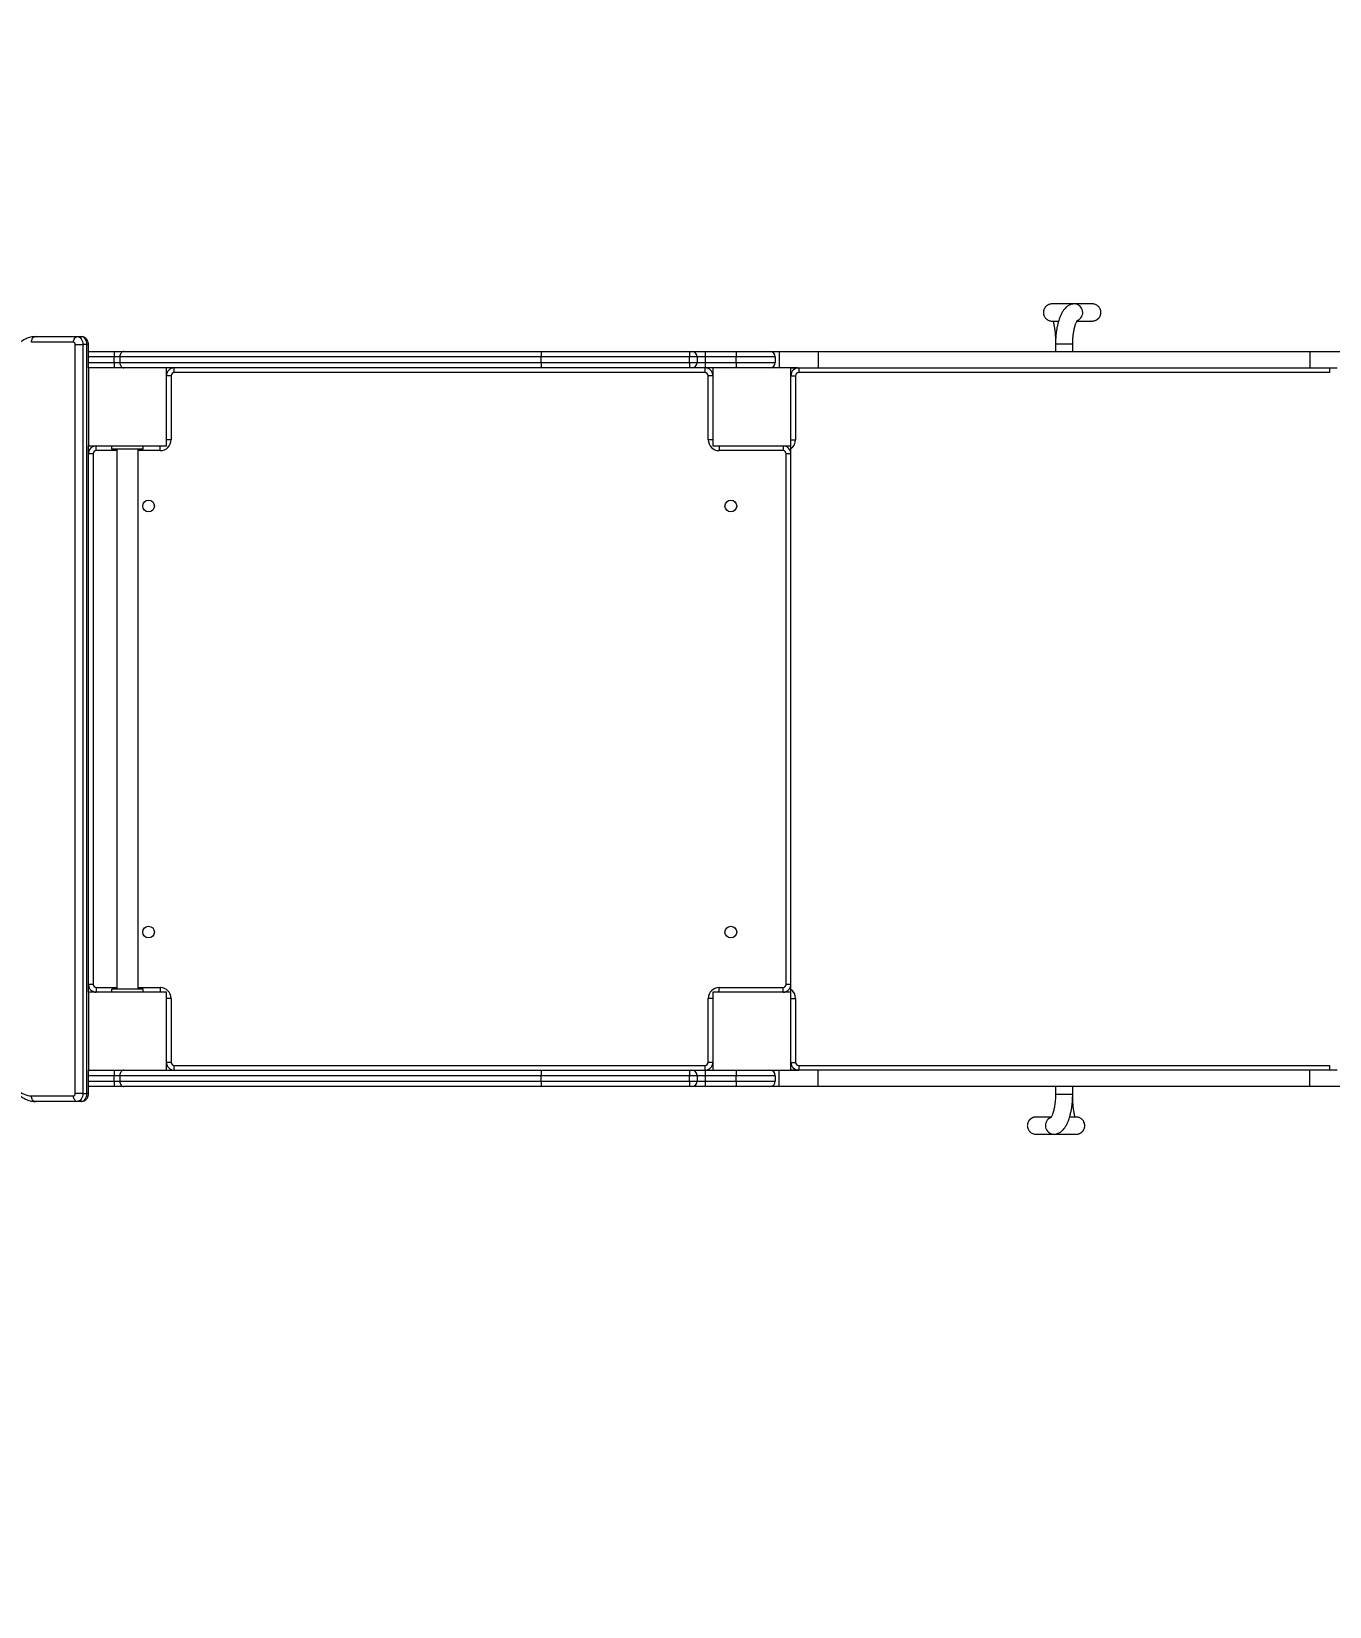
# Model space of a CAD drawing. Header units: millimetres. Extents: x -7735 to 7893, y -6545 to 6034.
# Drawn here: x -4117 to -2454, y -871 to 1147 of the extents above; entities that cross this region are included whole.
import ezdxf

# ---------------------------------------------------------------- set-up
doc = ezdxf.new("R2010")
doc.units = ezdxf.units.MM
for name, color, linetype in [('DIKOM_ОБЪЕКТ', 7, 'Continuous'), ('DIKOM_РАЗМЕР_ЗОНА', 7, 'Continuous'), ('DIKOM_РАЗМЕР_ОБЪЕКТА', 7, 'Continuous')]:
    doc.layers.add(name, color=color, linetype=linetype)
doc.styles.add('style1', font='arial.ttf', dxfattribs={"width": 0.8})
doc.dimstyles.new('1-50', dxfattribs={"dimtxt": 300, "dimasz": 200, "dimexe": 100, "dimexo": 0, "dimgap": 100, "dimtad": 1, "dimtxsty": 'style1', "dimcen": 200, "dimclrd": 7, "dimclre": 7, "dimclrt": 7, "dimadec": 1, "dimazin": 2, "dimtfac": 1, "dimtmove": 0, "dimatfit": 2, "dimfxl": 0, "dimlwd": 25, "dimlwe": 18, "dimarcsym": 0})

# ---------------------------------------------------------------- blocks, each defined once
blk = doc.blocks.new('*D0')
at = {"layer": 'Defpoints', "color": 0, "transparency": 16777216}
for p in [(5893.2, 882.1), (-4595.7, 266.1), (5893.2, -5840.2)]:
    blk.add_point(p, dxfattribs=at)
at = {"layer": 'DIKOM_РАЗМЕР_ОБЪЕКТА', "color": 7, "lineweight": 18, "transparency": 16777216}
for p, q in [((5893.2, 882.1), (5893.2, -5940.2)), ((-4595.7, 266.1), (-4595.7, -5940.2))]:
    blk.add_line(p, q, dxfattribs=at)
at = {"layer": 'DIKOM_РАЗМЕР_ОБЪЕКТА', "color": 7, "lineweight": 25, "transparency": 16777216}
blk.add_line((-4395.7, -5840.2), (5693.2, -5840.2), dxfattribs=at)
at = {"layer": 'DIKOM_РАЗМЕР_ОБЪЕКТА', "color": 7, "transparency": 16777216}
for points in [[(-4395.7, -5806.8), (-4395.7, -5873.5), (-4595.7, -5840.2)], [(5693.2, -5806.8), (5693.2, -5873.5), (5893.2, -5840.2)]]:
    blk.add_solid(points, dxfattribs=at)
at = {"layer": 'DIKOM_РАЗМЕР_ОБЪЕКТА', "color": 7, "transparency": 16777216, "insert": (648.7, -5587), "char_height": 300, "attachment_point": 5, "style": 'style1'}
blk.add_mtext('10450', dxfattribs=at)
blk = doc.blocks.new('*D1')
at = {"layer": 'Defpoints', "color": 0, "transparency": 16777216}
for p in [(-1659.7, 4539), (-6636, -4006.8), (-1659.7, -4006.8)]:
    blk.add_point(p, dxfattribs=at)
at = {"layer": 'DIKOM_РАЗМЕР_ОБЪЕКТА', "color": 7, "lineweight": 18, "transparency": 16777216}
for p, q in [((-1659.7, 4539), (-6736, 4539)), ((-1659.7, -4006.8), (-6736, -4006.8))]:
    blk.add_line(p, q, dxfattribs=at)
at = {"layer": 'DIKOM_РАЗМЕР_ОБЪЕКТА', "color": 7, "lineweight": 25, "transparency": 16777216}
blk.add_line((-6636, 4339), (-6636, -3806.8), dxfattribs=at)
at = {"layer": 'DIKOM_РАЗМЕР_ОБЪЕКТА', "color": 7, "transparency": 16777216}
for points in [[(-6669.3, 4339), (-6602.6, 4339), (-6636, 4539)], [(-6669.3, -3806.8), (-6602.6, -3806.8), (-6636, -4006.8)]]:
    blk.add_solid(points, dxfattribs=at)
at = {"layer": 'DIKOM_РАЗМЕР_ОБЪЕКТА', "color": 7, "transparency": 16777216, "insert": (-6889.1, 266.1), "char_height": 300, "attachment_point": 5, "rotation": 90, "style": 'style1'}
blk.add_mtext('8550', dxfattribs=at)
blk = doc.blocks.new('*D2')
at = {"layer": 'Defpoints', "color": 0, "transparency": 16777216}
for p in [(-1994.2, 6033.9), (-7284.8, -5501.6), (-1994.2, -5501.6)]:
    blk.add_point(p, dxfattribs=at)
at = {"layer": 'DIKOM_РАЗМЕР_ЗОНА', "color": 7, "lineweight": 18, "transparency": 16777216}
for p, q in [((-1994.2, 6033.9), (-7384.8, 6033.9)), ((-1994.2, -5501.6), (-7384.8, -5501.6))]:
    blk.add_line(p, q, dxfattribs=at)
at = {"layer": 'DIKOM_РАЗМЕР_ЗОНА', "color": 7, "lineweight": 25, "transparency": 16777216}
blk.add_line((-7284.8, 5833.9), (-7284.8, -5301.6), dxfattribs=at)
at = {"layer": 'DIKOM_РАЗМЕР_ЗОНА', "color": 7, "transparency": 16777216}
for points in [[(-7318.2, 5833.9), (-7251.5, 5833.9), (-7284.8, 6033.9)], [(-7318.2, -5301.6), (-7251.5, -5301.6), (-7284.8, -5501.6)]]:
    blk.add_solid(points, dxfattribs=at)
at = {"layer": 'DIKOM_РАЗМЕР_ЗОНА', "color": 7, "transparency": 16777216, "insert": (-7538, 266.1), "char_height": 300, "attachment_point": 5, "rotation": 90, "style": 'style1'}
blk.add_mtext('11550', dxfattribs=at)
blk = doc.blocks.new('*D3')
at = {"layer": 'Defpoints', "color": 0, "transparency": 16777216}
for p in [(-6112.6, 266.1), (7893.2, 266.1), (7893.2, -6445.1)]:
    blk.add_point(p, dxfattribs=at)
at = {"layer": 'DIKOM_РАЗМЕР_ЗОНА', "color": 7, "lineweight": 18, "transparency": 16777216}
for p, q in [((-6112.6, 266.1), (-6112.6, -6545.1)), ((7893.2, 266.1), (7893.2, -6545.1))]:
    blk.add_line(p, q, dxfattribs=at)
at = {"layer": 'DIKOM_РАЗМЕР_ЗОНА', "color": 7, "lineweight": 25, "transparency": 16777216}
blk.add_line((-5912.6, -6445.1), (7693.2, -6445.1), dxfattribs=at)
at = {"layer": 'DIKOM_РАЗМЕР_ЗОНА', "color": 7, "transparency": 16777216}
for points in [[(-5912.6, -6411.8), (-5912.6, -6478.4), (-6112.6, -6445.1)], [(7693.2, -6411.8), (7693.2, -6478.4), (7893.2, -6445.1)]]:
    blk.add_solid(points, dxfattribs=at)
at = {"layer": 'DIKOM_РАЗМЕР_ЗОНА', "color": 7, "transparency": 16777216, "insert": (890.3, -6191.8), "char_height": 300, "attachment_point": 5, "style": 'style1'}
blk.add_mtext('13950', dxfattribs=at)

msp = doc.modelspace()

# ---------------------------------------------------------------- linework, layer by layer
at = {"layer": 'DIKOM_ОБЪЕКТ', "color": 7, "linetype": 'Continuous', "lineweight": 15}
for p, q in [((-4063.284, 749.125), (-4117.136, 749.125)), ((-4112.12, 756.125), (-4058.268, 756.125)), ((-4058.268, 756.125), (-4053.252, 756.125)), ((-2805.19, 747.125), (-2805.19, 737.125)), ((-2805.19, 747.125), (-2783.19, 747.125)), ((-2783.19, 737.125), (-2783.19, 747.125)), ((-4061.192, 746.125), (-4051.293, 746.125)), ((-4061.192, -213.875), (-4061.192, 746.125)), ((-4051.293, 746.125), (-4051.293, -213.875)), ((-4046.277, 746.125), (-4051.293, 746.125)), ((-4046.277, -213.875), (-4046.277, 746.125)), ((-4044.159, 746.125), (-4046.277, 746.125)), ((-4044.159, 716.125), (-4044.159, 746.125)), ((-4044.159, 737.125), (-4011.125, 737.125)), ((-4011.125, 730.125), (-4044.159, 730.125)), ((-4011.125, 737.125), (-4011.125, 730.125)), ((-4011.125, 737.125), (-3998.819, 737.125)), ((-4003.886, 730.125), (-4011.125, 730.125)), ((-4011.125, 723.125), (-4011.125, 730.125)), ((-3464.19, 730.125), (-4003.886, 730.125)), ((-4003.886, 730.125), (-4003.886, 723.125)), ((-3998.819, 737.125), (-3464.225, 737.125)), ((-3464.225, 737.125), (-3274.19, 737.125)), ((-3464.19, 723.125), (-3464.19, 730.125)), ((-3274.19, 730.125), (-3464.19, 730.125)), ((-3274.19, 737.125), (-3271.19, 737.125)), ((-3274.19, 737.125), (-3274.19, 730.125)), ((-3264.19, 730.125), (-3274.19, 730.125)), ((-3274.19, 723.125), (-3274.19, 730.125)), ((-3271.19, 737.125), (-3254.19, 737.125)), ((-3264.19, 730.125), (-3264.19, 723.125)), ((-3254.19, 730.125), (-3264.19, 730.125)), ((-3254.19, 737.125), (-3254.19, 730.125)), ((-3254.19, 737.125), (-3214.19, 737.125)), ((-3254.19, 730.125), (-3254.19, 723.125)), ((-3214.19, 730.125), (-3254.19, 730.125)), ((-3214.19, 737.125), (-3214.19, 730.125)), ((-3214.19, 737.125), (-3171.19, 737.125)), ((-3164.19, 730.125), (-3214.19, 730.125)), ((-3214.19, 723.125), (-3214.19, 730.125)), ((-3171.19, 737.125), (-3159.19, 737.125)), ((-3164.19, 730.125), (-3164.19, 723.125)), ((-3159.19, 737.125), (-3159.19, 716.125)), ((-3159.19, 737.125), (-3109.19, 737.125)), ((-3109.19, 737.125), (-3109.19, 716.125)), ((-3109.19, 737.125), (-2479.19, 737.125)), ((-2479.19, 737.125), (-2479.19, 716.125)), ((-2479.19, 737.125), (-2429.19, 737.125)), ((-4044.19, 716.125), (-4044.19, 616.125)), ((-3944.19, 716.125), (-4044.19, 716.125)), ((-4044.159, 723.125), (-4011.125, 723.125)), ((-4011.125, 723.125), (-4003.886, 723.125)), ((-4011.125, 723.125), (-4011.125, 716.125)), ((-4003.886, 723.125), (-3464.19, 723.125)), ((-3464.225, 716.125), (-3944.19, 716.125)), ((-3944.19, 616.125), (-3944.19, 716.125)), ((-3934.19, 710.125), (-3934.19, 716.125)), ((-3254.19, 710.125), (-3934.19, 710.125)), ((-3274.19, 716.125), (-3464.225, 716.125)), ((-3464.19, 723.125), (-3274.19, 723.125)), ((-3274.19, 723.125), (-3264.19, 723.125)), ((-3274.19, 723.125), (-3274.19, 716.125)), ((-3271.19, 716.125), (-3274.19, 716.125)), ((-3254.19, 716.125), (-3271.19, 716.125)), ((-3264.19, 723.125), (-3254.19, 723.125)), ((-3254.19, 723.125), (-3254.19, 716.125)), ((-3254.19, 723.125), (-3214.19, 723.125)), ((-3244.19, 716.125), (-3254.19, 716.125)), ((-3254.19, 710.125), (-3254.19, 716.125)), ((-3144.19, 716.125), (-3244.19, 716.125)), ((-3244.19, 716.125), (-3244.19, 616.125)), ((-3214.19, 723.125), (-3164.19, 723.125)), ((-3214.19, 723.125), (-3214.19, 716.125)), ((-3144.19, 716.125), (-3109.19, 716.125)), ((-3144.19, 616.125), (-3144.19, 716.125)), ((-3135.852, 715.986), (-3144.19, 715.986)), ((-3134.19, 716.125), (-3134.19, 710.125)), ((-2454.19, 710.125), (-3134.19, 710.125)), ((-3109.19, 716.125), (-2479.19, 716.125)), ((-2479.19, 716.125), (-2444.19, 716.125)), ((-2454.19, 716.125), (-2454.19, 710.125)), ((-3938.19, 706.125), (-3944.19, 706.125)), ((-3938.19, 706.125), (-3938.19, 624.125)), ((-3244.19, 706.125), (-3250.19, 706.125)), ((-3250.19, 624.125), (-3250.19, 706.125)), ((-3144.19, 706.125), (-3138.19, 706.125)), ((-3138.19, 706.125), (-3138.19, 624.125)), ((-4044.19, 616.125), (-3944.19, 616.125)), ((-4044.159, -83.875), (-4044.159, 616.125)), ((-4038.19, 606.125), (-4044.159, 606.125)), ((-4038.19, 606.125), (-4038.19, -73.875)), ((-4034.19, 610.125), (-4034.19, 616.125)), ((-4007.69, 610.125), (-4034.19, 610.125)), ((-4014.19, 612.125), (-4014.19, 616.125)), ((-3974.19, 612.125), (-4014.19, 612.125)), ((-4007.69, 612.125), (-4007.69, -79.875)), ((-3980.69, -79.875), (-3980.69, 612.125)), ((-3952.19, 610.125), (-3980.69, 610.125)), ((-3974.19, 612.125), (-3974.19, 616.125)), ((-3952.19, 610.125), (-3952.19, 616.125)), ((-3938.19, 624.125), (-3944.19, 624.125)), ((-3244.19, 624.125), (-3250.19, 624.125)), ((-3244.19, 616.125), (-3144.19, 616.125)), ((-3236.19, 616.125), (-3236.19, 610.125)), ((-3154.19, 610.125), (-3236.19, 610.125)), ((-3154.19, 616.125), (-3154.19, 610.125)), ((-3150.19, -73.875), (-3150.19, 606.125)), ((-3144.19, 606.125), (-3150.19, 606.125)), ((-3144.19, 624.125), (-3138.19, 624.125)), ((-3144.19, -80.386), (-3144.19, 612.636)), ((-4038.19, -73.875), (-4044.159, -73.875)), ((-4034.19, -77.875), (-4034.19, -83.875)), ((-4034.19, -77.875), (-4007.69, -77.875)), ((-4014.19, -83.875), (-4014.19, -79.875)), ((-3974.19, -79.875), (-4014.19, -79.875)), ((-3980.69, -77.875), (-3952.19, -77.875)), ((-3974.19, -83.875), (-3974.19, -79.875)), ((-3952.19, -77.875), (-3952.19, -83.875)), ((-3236.19, -77.875), (-3154.19, -77.875)), ((-3236.19, -83.875), (-3236.19, -77.875)), ((-3154.19, -83.875), (-3154.19, -77.875)), ((-3144.19, -73.875), (-3150.19, -73.875)), ((-4044.19, -83.875), (-4044.19, -183.875)), ((-3944.19, -83.875), (-4044.19, -83.875)), ((-3944.19, -183.875), (-3944.19, -83.875)), ((-3938.19, -91.875), (-3944.19, -91.875)), ((-3938.19, -91.875), (-3938.19, -173.875)), ((-3250.19, -173.875), (-3250.19, -91.875)), ((-3244.19, -91.875), (-3250.19, -91.875)), ((-3244.19, -83.875), (-3244.19, -183.875)), ((-3144.19, -83.875), (-3244.19, -83.875)), ((-3144.19, -183.875), (-3144.19, -83.875)), ((-3144.19, -91.875), (-3138.19, -91.875)), ((-3138.19, -91.875), (-3138.19, -173.875)), ((-3938.19, -173.875), (-3944.19, -173.875)), ((-3934.19, -177.875), (-3254.19, -177.875)), ((-3934.19, -183.875), (-3934.19, -177.875)), ((-3254.19, -183.875), (-3254.19, -177.875)), ((-3244.19, -173.875), (-3250.19, -173.875)), ((-3144.19, -173.875), (-3138.19, -173.875)), ((-3134.19, -177.875), (-2454.19, -177.875)), ((-3134.19, -177.875), (-3134.19, -183.875)), ((-2454.19, -177.875), (-2454.19, -183.875)), ((-4044.19, -183.875), (-3944.19, -183.875)), ((-4044.159, -213.875), (-4044.159, -183.875)), ((-4011.125, -190.875), (-4044.159, -190.875)), ((-4044.159, -197.875), (-4011.125, -197.875)), ((-4011.125, -183.875), (-4011.125, -190.875)), ((-4003.886, -190.875), (-4011.125, -190.875)), ((-4011.125, -197.875), (-4011.125, -190.875)), ((-4011.125, -197.875), (-4003.886, -197.875)), ((-4011.125, -197.875), (-4011.125, -204.875)), ((-3464.19, -190.875), (-4003.886, -190.875)), ((-4003.886, -190.875), (-4003.886, -197.875)), ((-4003.886, -197.875), (-3464.19, -197.875)), ((-3944.19, -183.875), (-3464.225, -183.875)), ((-3464.225, -183.875), (-3274.19, -183.875)), ((-3464.19, -197.875), (-3464.19, -190.875)), ((-3274.19, -190.875), (-3464.19, -190.875)), ((-3464.19, -197.875), (-3274.19, -197.875)), ((-3274.19, -183.875), (-3271.19, -183.875)), ((-3274.19, -183.875), (-3274.19, -190.875)), ((-3264.19, -190.875), (-3274.19, -190.875)), ((-3274.19, -197.875), (-3274.19, -190.875)), ((-3274.19, -197.875), (-3264.19, -197.875)), ((-3274.19, -197.875), (-3274.19, -204.875)), ((-3271.19, -183.875), (-3254.19, -183.875)), ((-3264.19, -190.875), (-3264.19, -197.875)), ((-3254.19, -190.875), (-3264.19, -190.875)), ((-3264.19, -197.875), (-3254.19, -197.875)), ((-3254.19, -183.875), (-3254.19, -190.875)), ((-3254.19, -183.875), (-3244.19, -183.875)), ((-3254.19, -190.875), (-3254.19, -197.875)), ((-3214.19, -190.875), (-3254.19, -190.875)), ((-3254.19, -197.875), (-3254.19, -204.875)), ((-3254.19, -197.875), (-3214.19, -197.875)), ((-3244.19, -183.875), (-3144.19, -183.875)), ((-3214.19, -183.875), (-3214.19, -190.875)), ((-3164.19, -190.875), (-3214.19, -190.875)), ((-3214.19, -197.875), (-3214.19, -190.875)), ((-3214.19, -197.875), (-3164.19, -197.875)), ((-3214.19, -197.875), (-3214.19, -204.875)), ((-3164.19, -190.875), (-3164.19, -197.875)), ((-3159.19, -204.875), (-3159.19, -183.875)), ((-3144.19, -183.736), (-3135.852, -183.736)), ((-3109.19, -183.875), (-3144.19, -183.875)), ((-3109.19, -204.875), (-3109.19, -183.875)), ((-2479.19, -183.875), (-3109.19, -183.875)), ((-2479.19, -204.875), (-2479.19, -183.875)), ((-2444.19, -183.875), (-2479.19, -183.875)), ((-4117.136, -216.875), (-4063.284, -216.875)), ((-4051.293, -213.875), (-4061.192, -213.875)), ((-4051.293, -213.875), (-4046.277, -213.875)), ((-4044.159, -213.875), (-4046.277, -213.875)), ((-4011.125, -204.875), (-4044.159, -204.875)), ((-3998.819, -204.875), (-4011.125, -204.875)), ((-3464.225, -204.875), (-3998.819, -204.875)), ((-3274.19, -204.875), (-3464.225, -204.875)), ((-3271.19, -204.875), (-3274.19, -204.875)), ((-3254.19, -204.875), (-3271.19, -204.875)), ((-3214.19, -204.875), (-3254.19, -204.875)), ((-3171.19, -204.875), (-3214.19, -204.875)), ((-3159.19, -204.875), (-3171.19, -204.875)), ((-3109.19, -204.875), (-3159.19, -204.875)), ((-2479.19, -204.875), (-3109.19, -204.875)), ((-2805.19, -204.875), (-2805.19, -214.875)), ((-2783.19, -214.875), (-2805.19, -214.875)), ((-2783.19, -214.875), (-2783.19, -204.875)), ((-2429.19, -204.875), (-2479.19, -204.875)), ((-4058.268, -223.875), (-4112.12, -223.875)), ((-4053.252, -223.875), (-4058.268, -223.875))]:
    msp.add_line(p, q, dxfattribs=at)
at = {"layer": 'DIKOM_ОБЪЕКТ', "color": 7, "linetype": 'Continuous', "lineweight": 15, "flags": 128}
for points in [[(-4117.136, 749.125), (-4117.04, 750.491), (-4116.754, 751.804), (-4116.291, 753.014), (-4115.667, 754.075), (-4114.907, 754.946), (-4114.039, 755.592), (-4113.099, 755.991), (-4112.12, 756.125)], [(-4063.284, 749.125), (-4063.188, 750.491), (-4062.902, 751.804), (-4062.439, 753.014), (-4061.815, 754.075), (-4061.055, 754.946), (-4060.188, 755.592), (-4059.247, 755.991), (-4058.268, 756.125)], [(-4058.268, 756.125), (-4056.907, 755.933), (-4055.599, 755.364), (-4054.393, 754.44), (-4053.336, 753.196), (-4052.469, 751.681), (-4051.825, 749.952), (-4051.427, 748.076), (-4051.293, 746.125)], [(-4046.277, 746.125), (-4046.411, 748.076), (-4046.808, 749.952), (-4047.452, 751.681), (-4048.32, 753.196), (-4049.377, 754.44), (-4050.582, 755.364), (-4051.891, 755.933), (-4053.252, 756.125)], [(-3998.819, 737.125), (-3999.808, 736.991), (-4000.758, 736.592), (-4001.634, 735.946), (-4002.402, 735.075), (-4003.032, 734.014), (-4003.5, 732.804), (-4003.789, 731.491), (-4003.886, 730.125)], [(-4003.886, 723.125), (-4003.789, 721.76), (-4003.5, 720.447), (-4003.032, 719.236), (-4002.402, 718.176), (-4001.634, 717.305), (-4000.758, 716.658), (-3999.808, 716.26), (-3998.819, 716.125)], [(-3998.819, -183.875), (-3999.808, -184.009), (-4000.758, -184.408), (-4001.634, -185.054), (-4002.402, -185.925), (-4003.032, -186.986), (-4003.5, -188.196), (-4003.789, -189.509), (-4003.886, -190.875)], [(-4003.886, -197.875), (-4003.789, -199.24), (-4003.5, -200.553), (-4003.032, -201.764), (-4002.402, -202.824), (-4001.634, -203.695), (-4000.758, -204.342), (-3999.808, -204.74), (-3998.819, -204.875)], [(-4112.12, -223.875), (-4113.099, -223.74), (-4114.039, -223.342), (-4114.907, -222.695), (-4115.667, -221.824), (-4116.291, -220.764), (-4116.754, -219.553), (-4117.04, -218.24), (-4117.136, -216.875)], [(-4058.268, -223.875), (-4059.247, -223.74), (-4060.188, -223.342), (-4061.055, -222.695), (-4061.815, -221.824), (-4062.439, -220.764), (-4062.902, -219.553), (-4063.188, -218.24), (-4063.284, -216.875)], [(-4051.293, -213.875), (-4051.427, -215.826), (-4051.825, -217.702), (-4052.469, -219.43), (-4053.336, -220.946), (-4054.393, -222.189), (-4055.599, -223.113), (-4056.907, -223.683), (-4058.268, -223.875)], [(-4053.252, -223.875), (-4051.891, -223.683), (-4050.582, -223.113), (-4049.377, -222.189), (-4048.32, -220.946), (-4047.452, -219.43), (-4046.808, -217.702), (-4046.411, -215.826), (-4046.277, -213.875)]]:
    msp.add_lwpolyline(points, dxfattribs=at)
at = {"layer": 'DIKOM_ОБЪЕКТ', "color": 7, "linetype": 'Continuous', "lineweight": 15}
for centre in [(-3967.19, 539.125), (-3221.19, 539.125), (-3967.19, -6.875), (-3221.19, -6.875)]:
    msp.add_circle(centre, 7.5, dxfattribs=at)
for centre, radius, start, end in [((-2781.313, 787.082), 11.05, 292.453012, 87.974979), ((-4063.837, 746.51), 2.673, 351.713828, 78.073782), ((-3271.19, 730.125), 7, 0, 90), ((-3171.19, 730.125), 7, 0, 90), ((-3934.19, 706.125), 10, 90, 180), ((-3934.19, 706.125), 4, 90, 180), ((-3271.19, 723.125), 7, 270, 0), ((-3254.19, 706.125), 10, 0, 90), ((-3254.19, 706.125), 4, 0, 90), ((-3171.19, 723.125), 7, 270, 0), ((-3134.19, 706.125), 10, 90, 180), ((-3134.19, 706.125), 4, 90, 180), ((-4034.19, 606.125), 10, 90, 175.49213), ((-4034.19, 606.125), 4, 90, 180), ((-3952.19, 624.125), 14, 270, 0), ((-3236.19, 624.125), 14, 180, 270), ((-3154.19, 606.125), 10, 0, 90), ((-3154.19, 606.125), 4, 0, 90), ((-3152.19, 624.125), 14, 304.849905, 0), ((-4034.19, -73.875), 10, 184.50787, 270), ((-4034.19, -73.875), 4, 180, 270), ((-3952.19, -91.875), 14, 0, 90), ((-3236.19, -91.875), 14, 90, 180), ((-3154.19, -73.875), 4, 270, 0), ((-3154.19, -73.875), 10, 270, 0), ((-3152.19, -91.875), 14, 0, 55.150095), ((-3934.19, -173.875), 10, 180, 270), ((-3934.19, -173.875), 4, 180, 270), ((-3254.19, -173.875), 4, 270, 0), ((-3254.19, -173.875), 10, 270, 0), ((-3134.19, -173.875), 10, 180, 270), ((-3134.19, -173.875), 4, 180, 270), ((-3271.19, -190.875), 7, 0, 90), ((-3271.19, -197.875), 7, 270, 0), ((-3171.19, -190.875), 7, 0, 90), ((-3171.19, -197.875), 7, 270, 0), ((-4116.466, -192.478), 24.406, 222.921712, 268.425699), ((-4063.837, -214.26), 2.672, 281.924829, 8.28716), ((-2807.067, -254.831), 11.05, 112.453174, 267.974774)]:
    msp.add_arc(centre, radius, start, end, dxfattribs=at)
for points, knots in [([(-2808.676, 798.096), (-2809.351, 798.112), (-2810.596, 798.142), (-2812.416, 797.807), (-2813.877, 797.311), (-2815.021, 796.745), (-2815.881, 796.21), (-2816.541, 795.714), (-2817.022, 795.297), (-2817.331, 795.007), (-2817.709, 794.624), (-2818.113, 794.169), (-2818.61, 793.531), (-2819.331, 792.442), (-2819.935, 791.153), (-2820.36, 789.732), (-2820.599, 788.489), (-2820.701, 786.887), (-2820.493, 784.814), (-2819.851, 782.825), (-2818.901, 781.095), (-2817.845, 779.712), (-2816.451, 778.404), (-2814.714, 777.29), (-2812.676, 776.452), (-2811.194, 776.255), (-2810.437, 776.154)], [0, 0, 0, 0, 0.11891888, 0.21924055, 0.30097376, 0.35021194, 0.38937958, 0.4190319, 0.43069038, 0.44061723, 0.44933954, 0.46536906, 0.48058204, 0.5027095, 0.55113781, 0.57258204, 0.59837691, 0.63288212, 0.67828401, 0.73684022, 0.77174891, 0.81056305, 0.85322928, 0.89945022, 0.94865808, 1, 1, 1, 1]), ([(-2802.776, 798.125), (-2802.856, 798.125), (-2803.328, 798.125), (-2804.083, 798.125), (-2805.038, 798.124), (-2805.876, 798.124), (-2806.611, 798.123), (-2807.659, 798.12), (-2808.705, 798.117), (-2808.911, 798.111), (-2809.013, 798.109)], [0, 0, 0, 0, 0.01824835, 0.10821162, 0.19798008, 0.28757328, 0.37700948, 0.46630612, 0.73350955, 1, 1, 1, 1]), ([(-2780.923, 798.125), (-2782.369, 798.125), (-2784.529, 798.125), (-2787.397, 798.125), (-2789.513, 798.125), (-2791.594, 798.125), (-2793.626, 798.125), (-2795.567, 798.125), (-2797.365, 798.125), (-2798.735, 798.125), (-2799.732, 798.125), (-2800.422, 798.125), (-2801.12, 798.125), (-2801.857, 798.125), (-2802.676, 798.125), (-2803.567, 798.125), (-2804.506, 798.124), (-2805.459, 798.123), (-2806.386, 798.12), (-2807.237, 798.115), (-2807.962, 798.108), (-2808.447, 798.098), (-2808.683, 798.089), (-2808.618, 798.082), (-2808.611, 798.082)], [0, 0, 0, 0, 0.10790448, 0.16121224, 0.21451849, 0.26783087, 0.32114473, 0.37439041, 0.42521321, 0.47242742, 0.4946817, 0.51603473, 0.5368575, 0.56125649, 0.5903669, 0.62418345, 0.66270051, 0.70591177, 0.75381074, 0.80639175, 0.86365245, 0.92559444, 0.99222801, 1, 1, 1, 1]), ([(-2780.921, 798.125), (-2781.212, 798.12), (-2781.727, 798.11), (-2782.635, 798.028), (-2783.903, 797.833), (-2785.631, 797.37), (-2787.557, 796.564), (-2789.852, 795.241), (-2792.073, 793.395), (-2794.141, 791.087), (-2796.119, 788.292), (-2798.014, 784.801), (-2799.495, 781.353), (-2800.63, 778.204), (-2801.625, 775.002), (-2802.636, 771.085), (-2803.527, 766.729), (-2804.195, 762.436), (-2804.584, 759.098), (-2804.827, 756.412), (-2805.002, 753.94), (-2805.156, 750.775), (-2805.178, 748.42), (-2805.19, 747.125)], [0, 0, 0, 0, 0.01776985, 0.03132395, 0.05463372, 0.09339258, 0.13301744, 0.16805894, 0.22775828, 0.27832172, 0.35104023, 0.43258031, 0.50291773, 0.54874461, 0.6025082, 0.66634223, 0.73605328, 0.79756281, 0.84919558, 0.87383635, 0.90680766, 0.94876034, 1, 1, 1, 1]), ([(-2756.519, 797.985), (-2756.525, 798.002), (-2756.538, 798.042), (-2757.518, 798.078), (-2759.342, 798.103), (-2761.814, 798.116), (-2764.657, 798.122), (-2767.653, 798.124), (-2770.407, 798.125), (-2772.64, 798.125), (-2774.169, 798.125), (-2775.762, 798.125), (-2777.417, 798.125), (-2779.128, 798.125), (-2780.324, 798.125), (-2780.921, 798.125)], [0, 0, 0, 0, 0.10409667, 0.24264283, 0.37734307, 0.50839037, 0.6039787, 0.69772555, 0.78971149, 0.82538492, 0.86080287, 0.89596914, 0.93088861, 0.96556422, 1, 1, 1, 1]), ([(-2757.983, 798.12), (-2758.184, 798.121), (-2758.571, 798.122), (-2759.474, 798.124), (-2760.498, 798.125), (-2761.603, 798.125), (-2762.726, 798.125), (-2763.821, 798.125), (-2764.857, 798.125), (-2765.811, 798.125), (-2766.707, 798.125), (-2767.565, 798.125), (-2768.447, 798.125), (-2769.363, 798.125), (-2770.329, 798.125), (-2771.353, 798.125), (-2772.269, 798.125), (-2772.88, 798.125), (-2773.114, 798.125)], [0, 0, 0, 0, 0.10725722, 0.20693414, 0.29903747, 0.38356083, 0.4604896, 0.52863752, 0.58942795, 0.6428448, 0.68887369, 0.73459745, 0.77885017, 0.82442455, 0.87132249, 0.919544, 0.96909143, 1, 1, 1, 1]), ([(-2759.613, 776.154), (-2759.026, 776.137), (-2757.922, 776.104), (-2756.339, 776.281), (-2754.951, 776.592), (-2753.748, 777.012), (-2752.72, 777.501), (-2751.849, 778.031), (-2751.189, 778.518), (-2750.7, 778.939), (-2750.431, 779.189), (-2750.223, 779.395), (-2750.084, 779.539), (-2749.819, 779.822), (-2749.492, 780.204), (-2749.041, 780.799), (-2748.36, 781.837), (-2747.768, 783.102), (-2747.343, 784.525), (-2747.101, 785.795), (-2747.006, 787.388), (-2747.218, 789.451), (-2747.863, 791.427), (-2748.817, 793.156), (-2749.878, 794.539), (-2751.28, 795.848), (-2753.027, 796.963), (-2755.081, 797.801), (-2756.565, 797.996), (-2757.325, 798.096)], [0, 0, 0, 0, 0.11989914, 0.22577031, 0.31758534, 0.39532966, 0.45901635, 0.50872147, 0.54465767, 0.557654, 0.56757431, 0.5715263, 0.57493959, 0.57798603, 0.58963084, 0.59831371, 0.61283005, 0.6474194, 0.66283636, 0.68162388, 0.70785282, 0.74339216, 0.78982534, 0.81758401, 0.84846767, 0.88243698, 0.91929258, 0.9586645, 1, 1, 1, 1]), ([(-2810.768, 776.186), (-2810.721, 776.179), (-2810.631, 776.166), (-2810.022, 776.152), (-2809.19, 776.142), (-2808.183, 776.135), (-2807.082, 776.131), (-2805.941, 776.128), (-2804.83, 776.126), (-2803.787, 776.126), (-2802.84, 776.125), (-2802.003, 776.125), (-2801.48, 776.125), (-2801.249, 776.125)], [0, 0, 0, 0, 0.13738681, 0.26562996, 0.38479788, 0.49492995, 0.59604575, 0.68815248, 0.77124918, 0.84119582, 0.90315715, 0.95712687, 1, 1, 1, 1]), ([(-2808.185, 776.136), (-2808.135, 775.947), (-2807.995, 775.415), (-2807.727, 774.265), (-2807.343, 772.455), (-2806.935, 770.21), (-2806.525, 767.556), (-2806.148, 764.649), (-2805.821, 761.497), (-2805.555, 758.194), (-2805.359, 754.821), (-2805.218, 751.094), (-2805.2, 748.477), (-2805.19, 747.125)], [0, 0, 0, 0, 0.03238578, 0.09139894, 0.16867277, 0.27500543, 0.36252827, 0.46386887, 0.57746698, 0.67110307, 0.7728606, 0.8826095, 1, 1, 1, 1]), ([(-2783.19, 747.125), (-2783.174, 748.459), (-2783.144, 750.944), (-2782.93, 754.351), (-2782.665, 757.173), (-2782.376, 759.483), (-2782.079, 761.466), (-2781.702, 763.63), (-2781.197, 766.065), (-2780.543, 768.665), (-2779.831, 771.022), (-2779.11, 773.032), (-2778.418, 774.672), (-2777.781, 775.946), (-2777.284, 776.801), (-2776.902, 777.323), (-2776.909, 777.33), (-2776.912, 777.333)], [0, 0, 0, 0, 0.08838221, 0.16459519, 0.22951394, 0.28315129, 0.32879319, 0.37537442, 0.44807513, 0.52471891, 0.60169652, 0.67658305, 0.7499835, 0.82172658, 0.89074219, 0.95757903, 1, 1, 1, 1]), ([(-2777.661, 776.125), (-2777.64, 776.125), (-2777.038, 776.125), (-2775.915, 776.125), (-2774.273, 776.125), (-2772.671, 776.125), (-2770.785, 776.126), (-2768.698, 776.127), (-2766.519, 776.129), (-2764.461, 776.134), (-2762.622, 776.141), (-2761.106, 776.153), (-2760.07, 776.172), (-2759.548, 776.192), (-2759.588, 776.211), (-2759.601, 776.217)], [0, 0, 0, 0, 0.00158898, 0.04551203, 0.09144228, 0.1393682, 0.1892805, 0.27170571, 0.35899184, 0.45113063, 0.56172916, 0.67862598, 0.80187288, 0.93153806, 1, 1, 1, 1]), ([(-2773.932, 776.125), (-2773.764, 776.125), (-2772.854, 776.125), (-2771.31, 776.125), (-2769.696, 776.125), (-2768.547, 776.125), (-2767.79, 776.125), (-2767.03, 776.125), (-2766.225, 776.125), (-2765.338, 776.125), (-2764.368, 776.125), (-2763.378, 776.125), (-2762.393, 776.125), (-2761.446, 776.126), (-2760.545, 776.126), (-2759.74, 776.127), (-2759.062, 776.129), (-2758.803, 776.13), (-2758.669, 776.131)], [0, 0, 0, 0, 0.02120747, 0.11521094, 0.20442247, 0.24214962, 0.27894531, 0.31497357, 0.35574025, 0.40392277, 0.45950687, 0.52247518, 0.58666652, 0.6570324, 0.73355851, 0.81623275, 0.90504633, 1, 1, 1, 1]), ([(-4112.12, 756.125), (-4112.721, 756.114), (-4114.311, 756.083), (-4116.881, 755.768), (-4119.8, 755.111), (-4122.664, 754.143), (-4125.458, 752.876), (-4128.168, 751.314), (-4130.776, 749.461), (-4132.799, 747.743), (-4133.936, 746.628), (-4134.281, 746.289)], [0, 0, 0, 0, 0.07452536, 0.19713075, 0.31979588, 0.4428849, 0.56669763, 0.69149731, 0.8174105, 0.94446832, 1, 1, 1, 1]), ([(-4044.159, 746.125), (-4044.175, 746.568), (-4044.212, 747.631), (-4044.551, 749.235), (-4045.17, 750.862), (-4046.009, 752.3), (-4047.053, 753.55), (-4048.275, 754.581), (-4049.64, 755.372), (-4051.162, 755.916), (-4052.39, 756.111), (-4053.105, 756.123), (-4053.252, 756.125)], [0, 0, 0, 0, 0.08752242, 0.20993495, 0.32244601, 0.43303411, 0.54132306, 0.6476325, 0.75250755, 0.85653906, 0.97051646, 1, 1, 1, 1]), ([(-3464.225, 737.125), (-3464.224, 737.125), (-3464.221, 737.121), (-3464.216, 736.958), (-3464.206, 736.175), (-3464.197, 734.582), (-3464.191, 732.487), (-3464.191, 730.912), (-3464.19, 730.125)], [0, 0, 0, 0, 0.01540799, 0.14129719, 0.35597464, 0.57065541, 0.78532694, 1, 1, 1, 1]), ([(-3464.19, 723.125), (-3464.191, 722.338), (-3464.191, 720.764), (-3464.197, 718.669), (-3464.206, 717.076), (-3464.216, 716.292), (-3464.221, 716.13), (-3464.224, 716.126), (-3464.225, 716.125)], [0, 0, 0, 0, 0.21467275, 0.42934399, 0.64402446, 0.85870368, 0.98459203, 1, 1, 1, 1]), ([(-3144.19, 612.636), (-3144.19, 613.609), (-3144.19, 614.752), (-3144.19, 615.795), (-3144.19, 615.95)], [0, 0, 0, 0, 0.85091999, 1, 1, 1, 1]), ([(-3144.19, -83.7), (-3144.19, -83.423), (-3144.19, -82.364), (-3144.19, -81.226), (-3144.19, -80.386)], [0, 0, 0, 0, 0.26174202, 1, 1, 1, 1]), ([(-3464.225, -183.875), (-3464.224, -183.875), (-3464.221, -183.879), (-3464.216, -184.042), (-3464.206, -184.825), (-3464.197, -186.418), (-3464.191, -188.513), (-3464.191, -190.088), (-3464.19, -190.875)], [0, 0, 0, 0, 0.01540797, 0.1412967, 0.35597501, 0.57065353, 0.78532671, 1, 1, 1, 1]), ([(-3464.19, -197.875), (-3464.191, -198.662), (-3464.191, -200.236), (-3464.197, -202.331), (-3464.206, -203.924), (-3464.216, -204.708), (-3464.221, -204.87), (-3464.224, -204.874), (-3464.225, -204.875)], [0, 0, 0, 0, 0.21467334, 0.42934629, 0.64402486, 0.85870322, 0.98459203, 1, 1, 1, 1]), ([(-4134.281, -214.038), (-4133.828, -214.481), (-4132.564, -215.713), (-4130.369, -217.526), (-4127.675, -219.377), (-4124.874, -220.921), (-4121.995, -222.15), (-4119.058, -223.06), (-4116.087, -223.644), (-4113.767, -223.857), (-4112.445, -223.871), (-4112.12, -223.875)], [0, 0, 0, 0, 0.0727199, 0.20252601, 0.33167316, 0.45967829, 0.58641056, 0.71188348, 0.8362178, 0.95964317, 1, 1, 1, 1]), ([(-4053.252, -223.875), (-4052.732, -223.847), (-4051.681, -223.791), (-4050.161, -223.34), (-4048.748, -222.642), (-4047.489, -221.707), (-4046.402, -220.567), (-4045.5, -219.24), (-4044.803, -217.742), (-4044.336, -216.1), (-4044.172, -214.785), (-4044.162, -214.036), (-4044.159, -213.875)], [0, 0, 0, 0, 0.104083388, 0.210717241, 0.315412167, 0.419389229, 0.52389751, 0.630224837, 0.739412707, 0.852038558, 0.968080775, 1, 1, 1, 1]), ([(-2805.19, -214.875), (-2805.206, -216.209), (-2805.236, -218.693), (-2805.45, -222.101), (-2805.716, -224.923), (-2806.004, -227.232), (-2806.301, -229.215), (-2806.678, -231.379), (-2807.184, -233.815), (-2807.838, -236.414), (-2808.55, -238.771), (-2809.271, -240.782), (-2809.963, -242.422), (-2810.6, -243.696), (-2811.096, -244.55), (-2811.478, -245.073), (-2811.471, -245.08), (-2811.469, -245.082)], [0, 0, 0, 0, 0.08838165, 0.16459515, 0.22951394, 0.28315055, 0.32879288, 0.37537362, 0.44807594, 0.52471838, 0.60169591, 0.67658257, 0.74998439, 0.82172604, 0.89074259, 0.95757902, 1, 1, 1, 1]), ([(-2807.46, -265.875), (-2807.168, -265.869), (-2806.654, -265.86), (-2805.746, -265.777), (-2804.478, -265.583), (-2802.75, -265.119), (-2800.824, -264.313), (-2798.528, -262.99), (-2796.308, -261.144), (-2794.239, -258.837), (-2792.261, -256.042), (-2790.366, -252.551), (-2788.886, -249.102), (-2787.75, -245.954), (-2786.756, -242.752), (-2785.745, -238.834), (-2784.854, -234.478), (-2784.185, -230.186), (-2783.797, -226.847), (-2783.554, -224.162), (-2783.378, -221.69), (-2783.225, -218.524), (-2783.202, -216.169), (-2783.19, -214.875)], [0, 0, 0, 0, 0.01776988, 0.03132401, 0.05463382, 0.09339263, 0.13301759, 0.16805906, 0.2277569, 0.27832175, 0.35104014, 0.43258045, 0.50291722, 0.54874416, 0.60250766, 0.66634245, 0.73605293, 0.79756327, 0.84919566, 0.87383664, 0.90680808, 0.94876067, 1, 1, 1, 1]), ([(-2780.195, -243.885), (-2780.245, -243.696), (-2780.386, -243.164), (-2780.654, -242.014), (-2781.037, -240.204), (-2781.446, -237.959), (-2781.855, -235.306), (-2782.233, -232.399), (-2782.56, -229.246), (-2782.825, -225.943), (-2783.022, -222.57), (-2783.162, -218.843), (-2783.181, -216.227), (-2783.191, -214.875)], [0, 0, 0, 0, 0.032386, 0.09139998, 0.16867411, 0.27500616, 0.36252784, 0.46386863, 0.57746637, 0.67110246, 0.77286143, 0.88260949, 1, 1, 1, 1]), ([(-2828.768, -243.904), (-2829.354, -243.886), (-2830.459, -243.853), (-2832.041, -244.031), (-2833.43, -244.342), (-2834.632, -244.761), (-2835.66, -245.25), (-2836.532, -245.78), (-2837.191, -246.267), (-2837.681, -246.688), (-2837.95, -246.939), (-2838.157, -247.145), (-2838.296, -247.288), (-2838.561, -247.571), (-2838.888, -247.953), (-2839.34, -248.548), (-2840.021, -249.586), (-2840.613, -250.852), (-2841.038, -252.274), (-2841.279, -253.544), (-2841.375, -255.137), (-2841.162, -257.2), (-2840.518, -259.177), (-2839.563, -260.906), (-2838.502, -262.288), (-2837.101, -263.597), (-2835.353, -264.712), (-2833.3, -265.55), (-2831.816, -265.746), (-2831.056, -265.846)], [0, 0, 0, 0, 0.11989971, 0.2257698, 0.31758548, 0.39532872, 0.45901625, 0.50872128, 0.54465608, 0.55765388, 0.56757236, 0.57152461, 0.57493744, 0.57798412, 0.58962891, 0.59831158, 0.61283, 0.6474175, 0.66283603, 0.6816225, 0.70785192, 0.74339128, 0.78982406, 0.81758458, 0.84846769, 0.88243444, 0.91929265, 0.95866449, 1, 1, 1, 1]), ([(-2814.449, -243.875), (-2814.616, -243.875), (-2815.527, -243.875), (-2817.07, -243.875), (-2818.684, -243.875), (-2819.833, -243.875), (-2820.591, -243.875), (-2821.351, -243.875), (-2822.155, -243.875), (-2823.043, -243.875), (-2824.012, -243.875), (-2825.003, -243.875), (-2825.987, -243.875), (-2826.935, -243.875), (-2827.835, -243.876), (-2828.64, -243.877), (-2829.319, -243.878), (-2829.578, -243.879), (-2829.711, -243.88)], [0, 0, 0, 0, 0.02120768, 0.11521093, 0.20442245, 0.24214959, 0.27894528, 0.31497372, 0.35574022, 0.4039229, 0.45950699, 0.52247529, 0.58666649, 0.65703248, 0.73355848, 0.81623271, 0.90504634, 1, 1, 1, 1]), ([(-2810.72, -243.875), (-2810.741, -243.875), (-2811.34, -243.875), (-2812.466, -243.875), (-2814.107, -243.875), (-2815.71, -243.875), (-2817.595, -243.875), (-2819.683, -243.876), (-2821.861, -243.879), (-2823.92, -243.883), (-2825.758, -243.89), (-2827.275, -243.903), (-2828.31, -243.921), (-2828.832, -243.942), (-2828.793, -243.96), (-2828.779, -243.966)], [0, 0, 0, 0, 0.00158857, 0.04551164, 0.09144227, 0.13936819, 0.18928018, 0.27170571, 0.3589916, 0.45113063, 0.56172901, 0.67862599, 0.80187283, 0.93153804, 1, 1, 1, 1]), ([(-2777.612, -243.935), (-2777.659, -243.929), (-2777.75, -243.916), (-2778.358, -243.902), (-2779.191, -243.892), (-2780.197, -243.885), (-2781.299, -243.88), (-2782.439, -243.877), (-2783.551, -243.876), (-2784.593, -243.875), (-2785.54, -243.875), (-2786.377, -243.875), (-2786.9, -243.875), (-2787.132, -243.875)], [0, 0, 0, 0, 0.13738677, 0.26562991, 0.38479791, 0.49492997, 0.59604575, 0.68815231, 0.771249, 0.84119564, 0.90315716, 0.95712667, 1, 1, 1, 1]), ([(-2779.705, -265.846), (-2779.029, -265.862), (-2777.784, -265.892), (-2775.965, -265.557), (-2774.504, -265.06), (-2773.359, -264.494), (-2772.499, -263.96), (-2771.84, -263.463), (-2771.358, -263.046), (-2771.049, -262.756), (-2770.672, -262.373), (-2770.268, -261.918), (-2769.771, -261.281), (-2769.05, -260.192), (-2768.445, -258.903), (-2768.021, -257.481), (-2767.781, -256.238), (-2767.68, -254.636), (-2767.887, -252.563), (-2768.529, -250.575), (-2769.48, -248.844), (-2770.536, -247.461), (-2771.929, -246.153), (-2773.666, -245.039), (-2775.705, -244.201), (-2777.186, -244.004), (-2777.943, -243.904)], [0, 0, 0, 0, 0.11891734, 0.21923929, 0.30097274, 0.35021346, 0.38938093, 0.41903083, 0.43069248, 0.44061915, 0.44933771, 0.46537112, 0.48058415, 0.50271141, 0.55113743, 0.57258264, 0.59837809, 0.63288355, 0.678284, 0.73684112, 0.77175161, 0.81056624, 0.8532289, 0.89944997, 0.94865798, 1, 1, 1, 1]), ([(-2831.861, -265.735), (-2831.855, -265.752), (-2831.842, -265.791), (-2830.862, -265.827), (-2829.038, -265.853), (-2826.567, -265.865), (-2823.724, -265.871), (-2820.727, -265.874), (-2817.974, -265.874), (-2815.74, -265.875), (-2814.211, -265.875), (-2812.619, -265.875), (-2810.964, -265.875), (-2809.253, -265.875), (-2808.056, -265.875), (-2807.46, -265.875)], [0, 0, 0, 0, 0.104096661, 0.242642809, 0.377343027, 0.508390181, 0.603978503, 0.697725559, 0.789711237, 0.825384935, 0.860802886, 0.89596915, 0.930888615, 0.96556422, 1, 1, 1, 1]), ([(-2830.398, -265.869), (-2830.197, -265.87), (-2829.81, -265.872), (-2828.906, -265.873), (-2827.883, -265.874), (-2826.777, -265.874), (-2825.655, -265.875), (-2824.559, -265.875), (-2823.524, -265.875), (-2822.57, -265.875), (-2821.674, -265.875), (-2820.815, -265.875), (-2819.934, -265.875), (-2819.018, -265.875), (-2818.051, -265.875), (-2817.028, -265.875), (-2816.111, -265.875), (-2815.501, -265.875), (-2815.266, -265.875)], [0, 0, 0, 0, 0.10725723, 0.206934248, 0.299037472, 0.38356097, 0.460489749, 0.528637673, 0.589427942, 0.642844971, 0.688873868, 0.734597635, 0.778850168, 0.824424744, 0.871322694, 0.919544006, 0.96909164, 1, 1, 1, 1]), ([(-2807.457, -265.875), (-2806.011, -265.875), (-2803.852, -265.875), (-2800.983, -265.875), (-2798.868, -265.875), (-2796.787, -265.875), (-2794.754, -265.875), (-2792.813, -265.875), (-2791.015, -265.875), (-2789.646, -265.875), (-2788.648, -265.875), (-2787.958, -265.875), (-2787.261, -265.875), (-2786.524, -265.875), (-2785.705, -265.875), (-2784.813, -265.874), (-2783.874, -265.874), (-2782.922, -265.872), (-2781.995, -265.869), (-2781.144, -265.865), (-2780.419, -265.858), (-2779.934, -265.847), (-2779.697, -265.838), (-2779.763, -265.832), (-2779.769, -265.831)], [0, 0, 0, 0, 0.10790436, 0.16121212, 0.21451838, 0.2678309, 0.32114476, 0.37439032, 0.42521325, 0.47242734, 0.49468174, 0.51603477, 0.53685743, 0.56125643, 0.59036684, 0.62418348, 0.66270055, 0.70591173, 0.75381071, 0.80639172, 0.86365243, 0.92559443, 0.99222801, 1, 1, 1, 1]), ([(-2785.604, -265.875), (-2785.525, -265.875), (-2785.053, -265.875), (-2784.297, -265.874), (-2783.342, -265.874), (-2782.504, -265.873), (-2781.769, -265.872), (-2780.721, -265.87), (-2779.675, -265.866), (-2779.47, -265.861), (-2779.367, -265.858)], [0, 0, 0, 0, 0.01824798, 0.1082116, 0.19798006, 0.28757327, 0.37700947, 0.46630612, 0.73350958, 1, 1, 1, 1])]:
    msp.add_open_spline(points, degree=3, knots=knots, dxfattribs=at)

# ---------------------------------------------------------------- dimensions: what is measured, and where the dimension line sits
at = {"layer": 'DIKOM_РАЗМЕР_ЗОНА'}
dim = msp.add_linear_dim(base=(-7284.85, -5501.612), p1=(-1994.19, 6033.862), p2=(-1994.19, -5501.612), angle=90, text='11550', dimstyle='1-50', dxfattribs=at)
dim.commit()
dim.dimension.update_dxf_attribs({"geometry": '*D2', "text_midpoint": (-7284.85, 266.125), "dimtype": 160})
dim = msp.add_linear_dim(base=(7893.216, -6445.106), p1=(-6112.558, 266.125), p2=(7893.216, 266.125), text='13950', dimstyle='1-50', dxfattribs=at)
dim.commit()
dim.dimension.update_dxf_attribs({"geometry": '*D3', "text_midpoint": (890.329, -6445.106), "dimtype": 160})
at = {"layer": 'DIKOM_РАЗМЕР_ОБЪЕКТА'}
dim = msp.add_linear_dim(base=(-6635.972, -4006.787), p1=(-1659.723, 4539.038), p2=(-1659.723, -4006.787), angle=90, text='8550', dimstyle='1-50', dxfattribs=at)
dim.commit()
dim.dimension.update_dxf_attribs({"geometry": '*D1', "text_midpoint": (-6635.972, 266.125), "dimtype": 160})
dim = msp.add_linear_dim(base=(5893.216, -5840.173), p1=(-4595.736, 266.125), p2=(5893.216, 882.098), text='10450', dimstyle='1-50', dxfattribs=at)
dim.commit()
dim.dimension.update_dxf_attribs({"geometry": '*D0', "text_midpoint": (648.74, -5840.173), "dimtype": 160})

doc.saveas('drawing.dxf')
